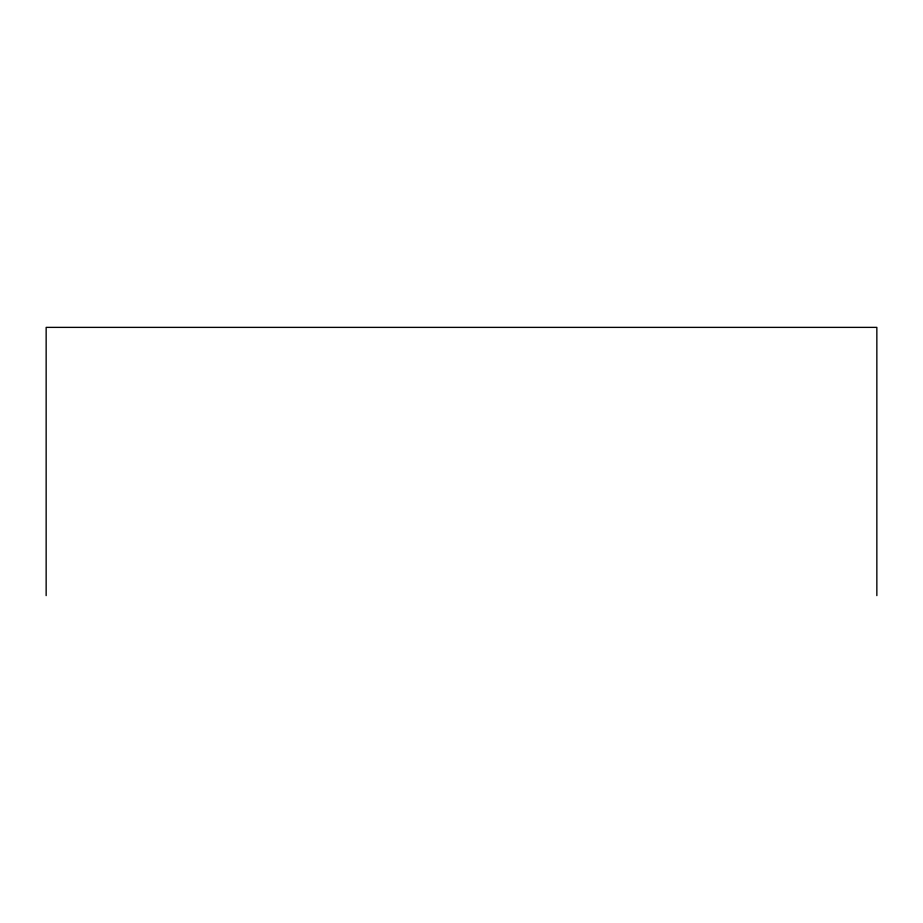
<?xml version="1.0" encoding="UTF-8"?>
<svg xmlns="http://www.w3.org/2000/svg" width="923" height="923" viewBox="0 0 923 923"><rect width="100%" height="100%" fill="white"/><g stroke="black" fill="none" stroke-linecap="round" stroke-linejoin="round"><path stroke-width="1.38" d="M876.85 595.623L876.85 327.377L46.15 327.377L46.15 595.623"/></g></svg>
